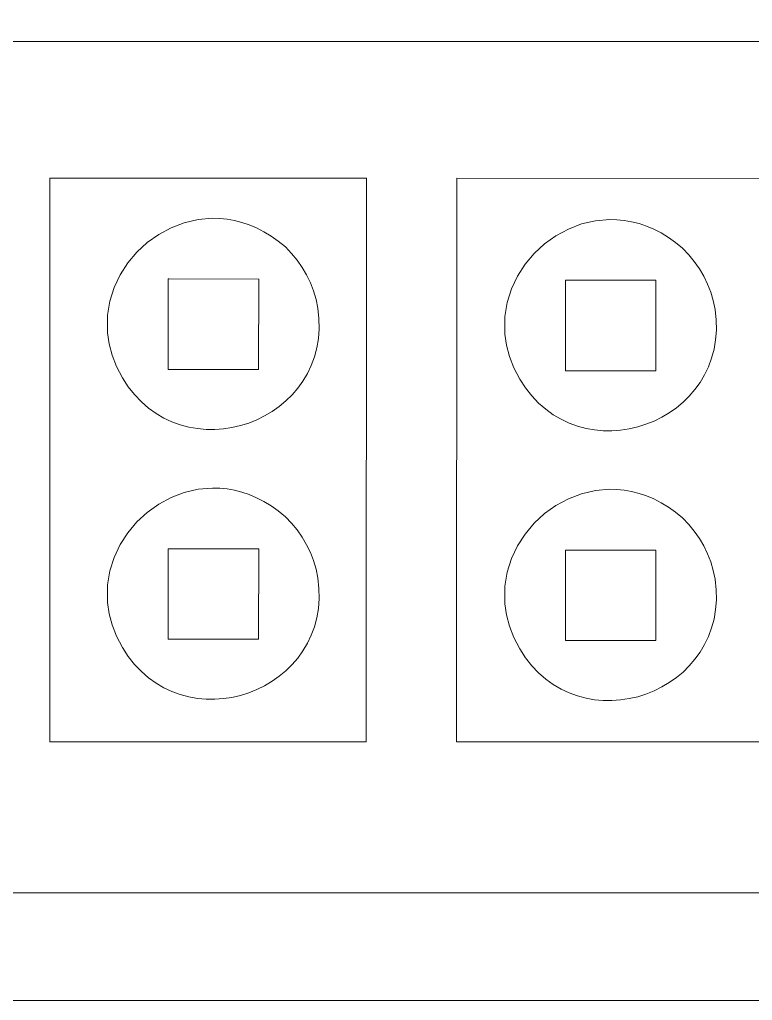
# Model space of a CAD drawing. Header units: centimetres. Extents: x -55 to 59, y -21 to 8.
# Drawn here: x -7.882 to -5.449, y -21.383 to -18.126 of the extents above; entities that cross this region are included whole.
import ezdxf

# ---------------------------------------------------------------- set-up
doc = ezdxf.new("R2010")
doc.units = ezdxf.units.CM
doc.header["$MEASUREMENT"] = 0
doc.layers.add('Camada 1', color=7, linetype='Continuous')

msp = doc.modelspace()

# ---------------------------------------------------------------- linework, layer by layer
at = {"layer": 'Camada 1', "color": 1, "lineweight": 0}
msp.add_lwpolyline([(-23.58141, -21.38276), (-2.58141, -21.38276), (-2.58141, 8.31724), (-23.58141, 8.31724), (-23.58141, -21.38276)], close=True, dxfattribs=at)
at = {"layer": 'Camada 1', "color": 3, "lineweight": 9}
for points, knots in [([(-3.23128, -18.1992), (-3.23128, -18.1992), (-3.15622, -17.63023), (-3.15622, -17.63023), (-3.15622, -17.63023), (-3.15622, -17.63023), (-2.85858, -17.66942), (-2.85858, -17.66942), (-2.85858, -17.66942), (-2.85858, -17.66942), (-2.81939, -17.37178), (-2.81939, -17.37178), (-2.81939, -17.37178), (-2.81939, -17.37178), (-3.11703, -17.33259), (-3.11703, -17.33259), (-3.11703, -17.33259), (-3.11703, -17.33259), (-3.11334, -17.28447), (-3.11334, -17.28447), (-3.11334, -17.28447), (-3.11334, -17.28447), (-3.11118, -17.21411), (-3.11118, -17.21411), (-3.11118, -17.21411), (-3.11118, -17.21411), (-3.11016, -17.03445), (-3.11016, -17.03445), (-3.11016, -17.03445), (-3.11016, -17.03445), (-3.11242, -16.71358), (-3.11242, -16.71358), (-3.11242, -16.71358), (-3.11242, -16.71358), (-2.81214, -16.71358), (-2.81214, -16.71358), (-2.81214, -16.71358), (-2.81214, -16.71358), (-2.81214, -16.21344), (-2.81214, -16.21344), (-2.81214, -16.21344), (-2.81214, -16.21344), (-3.11242, -16.21344), (-3.11242, -16.21344), (-3.11242, -16.21344), (-3.11242, -16.21344), (-3.11242, -15.52661), (-3.11242, -15.52661), (-3.11242, -15.52661), (-3.11242, -15.52661), (-3.21121, -15.04029), (-3.21121, -15.04029), (-3.21121, -15.04029), (-3.21121, -15.04029), (-2.91717, -14.9807), (-2.91717, -14.9807), (-2.91717, -14.9807), (-2.91717, -14.9807), (-3.01661, -14.4901), (-3.01661, -14.4901), (-3.01661, -14.4901), (-3.01661, -14.4901), (-3.31064, -14.54971), (-3.31064, -14.54971), (-3.31064, -14.54971), (-3.31064, -14.54971), (-3.41468, -14.04099), (-3.41468, -14.04099), (-3.41468, -14.04099), (-3.41468, -14.04099), (-3.90923, -14.04099), (-3.90923, -14.04099), (-3.90923, -14.04099), (-3.90923, -14.04099), (-3.90923, -14.34127), (-3.90923, -14.34127), (-3.90923, -14.34127), (-3.90923, -14.34127), (-11.85358, -14.34127), (-11.85358, -14.34127), (-11.85358, -14.34127), (-11.85358, -14.34127), (-11.85358, -14.04099), (-11.85358, -14.04099), (-11.85358, -14.04099), (-11.85358, -14.04099), (-12.34813, -14.04099), (-12.34813, -14.04099), (-12.34813, -14.04099), (-12.34813, -14.04099), (-12.45218, -14.54971), (-12.45218, -14.54971), (-12.45218, -14.54971), (-12.45218, -14.54971), (-12.7462, -14.4901), (-12.7462, -14.4901), (-12.7462, -14.4901), (-12.7462, -14.4901), (-12.84564, -14.9807), (-12.84564, -14.9807), (-12.84564, -14.9807), (-12.84564, -14.9807), (-12.55161, -15.04029), (-12.55161, -15.04029), (-12.55161, -15.04029), (-12.55161, -15.04029), (-12.65039, -15.52693), (-12.65039, -15.52693), (-12.65039, -15.52693), (-12.65039, -15.52693), (-12.65039, -16.21344), (-12.65039, -16.21344), (-12.65039, -16.21344), (-12.65039, -16.21344), (-12.95068, -16.21344), (-12.95068, -16.21344), (-12.95068, -16.21344), (-12.95068, -16.21344), (-12.95068, -16.71358), (-12.95068, -16.71358), (-12.95068, -16.71358), (-12.95068, -16.71358), (-12.65039, -16.71358), (-12.65039, -16.71358), (-12.65039, -16.71358), (-12.65039, -16.71358), (-12.65266, -17.03445), (-12.65266, -17.03445), (-12.65266, -17.03445), (-12.65266, -17.03445), (-12.65164, -17.21411), (-12.65164, -17.21411), (-12.65164, -17.21411), (-12.65164, -17.21411), (-12.64948, -17.28447), (-12.64948, -17.28447), (-12.64948, -17.28447), (-12.64948, -17.28447), (-12.64948, -17.2795), (-12.64948, -17.2795), (-12.64948, -17.2795), (-12.64948, -17.2795), (-12.64579, -17.32763), (-12.64579, -17.32763), (-12.64579, -17.32763), (-12.64579, -17.32763), (-12.94344, -17.36681), (-12.94344, -17.36681), (-12.94344, -17.36681), (-12.94344, -17.36681), (-12.94344, -17.37178), (-12.94344, -17.37178), (-12.94344, -17.37178), (-12.94344, -17.37178), (-12.90425, -17.66942), (-12.90425, -17.66942), (-12.90425, -17.66942), (-12.90425, -17.66942), (-12.6066, -17.63023), (-12.6066, -17.63023), (-12.6066, -17.63023), (-12.6066, -17.63023), (-12.53153, -18.1992), (-12.53153, -18.1992), (-12.53153, -18.1992), (-12.53153, -18.1992), (-12.29512, -19.02334), (-12.29512, -19.02334), (-12.29512, -19.02334), (-12.29512, -19.02334), (-12.58322, -19.10762), (-12.58322, -19.10762), (-12.58322, -19.10762), (-12.58322, -19.10762), (-12.49466, -19.41087), (-12.49466, -19.41087), (-12.49466, -19.41087), (-12.49466, -19.41087), (-12.20656, -19.32658), (-12.20656, -19.32658), (-12.20656, -19.32658), (-12.20656, -19.32658), (-11.71003, -21.02423), (-11.71003, -21.02423), (-11.71003, -21.02423), (-11.71003, -21.02423), (-11.30966, -21.02423), (-11.30966, -21.02423), (-11.30966, -21.02423), (-11.30966, -21.02423), (-11.30966, -21.32452), (-11.30966, -21.32452), (-11.30966, -21.32452), (-11.30966, -21.32452), (-10.70908, -21.32452), (-10.70908, -21.32452), (-10.70908, -21.32452), (-10.70908, -21.32452), (-10.70908, -21.02522), (-10.70908, -21.02522), (-10.70908, -21.02522), (-10.70908, -21.02522), (-5.05374, -21.02522), (-5.05374, -21.02522), (-5.05374, -21.02522), (-5.05374, -21.02522), (-5.05374, -21.32452), (-5.05374, -21.32452), (-5.05374, -21.32452), (-5.05374, -21.32452), (-4.45317, -21.32452), (-4.45317, -21.32452), (-4.45317, -21.32452), (-4.45317, -21.32452), (-4.45317, -21.02423), (-4.45317, -21.02423), (-4.45317, -21.02423), (-4.45317, -21.02423), (-4.05279, -21.02423), (-4.05279, -21.02423), (-4.05279, -21.02423), (-4.05279, -21.02423), (-3.55626, -19.32624), (-3.55626, -19.32624), (-3.55626, -19.32624), (-3.55626, -19.32624), (-3.26816, -19.41087), (-3.26816, -19.41087), (-3.26816, -19.41087), (-3.26816, -19.41087), (-3.1796, -19.10762), (-3.1796, -19.10762), (-3.1796, -19.10762), (-3.1796, -19.10762), (-3.46769, -19.02334), (-3.46769, -19.02334), (-3.46769, -19.02334), (-3.38889, -18.74863), (-3.31008, -18.47391), (-3.23128, -18.1992)], [0, 0, 0, 0, 0.0163934, 0.0163934, 0.0163934, 0.0163934, 0.0327869, 0.0327869, 0.0327869, 0.0327869, 0.0491803, 0.0491803, 0.0491803, 0.0491803, 0.0655738, 0.0655738, 0.0655738, 0.0655738, 0.0819672, 0.0819672, 0.0819672, 0.0819672, 0.0983607, 0.0983607, 0.0983607, 0.0983607, 0.1147541, 0.1147541, 0.1147541, 0.1147541, 0.1311475, 0.1311475, 0.1311475, 0.1311475, 0.147541, 0.147541, 0.147541, 0.147541, 0.1639344, 0.1639344, 0.1639344, 0.1639344, 0.1803279, 0.1803279, 0.1803279, 0.1803279, 0.1967213, 0.1967213, 0.1967213, 0.1967213, 0.2131148, 0.2131148, 0.2131148, 0.2131148, 0.2295082, 0.2295082, 0.2295082, 0.2295082, 0.2459016, 0.2459016, 0.2459016, 0.2459016, 0.2622951, 0.2622951, 0.2622951, 0.2622951, 0.2786885, 0.2786885, 0.2786885, 0.2786885, 0.295082, 0.295082, 0.295082, 0.295082, 0.3114754, 0.3114754, 0.3114754, 0.3114754, 0.3278689, 0.3278689, 0.3278689, 0.3278689, 0.3442623, 0.3442623, 0.3442623, 0.3442623, 0.3606557, 0.3606557, 0.3606557, 0.3606557, 0.3770492, 0.3770492, 0.3770492, 0.3770492, 0.3934426, 0.3934426, 0.3934426, 0.3934426, 0.4098361, 0.4098361, 0.4098361, 0.4098361, 0.4262295, 0.4262295, 0.4262295, 0.4262295, 0.442623, 0.442623, 0.442623, 0.442623, 0.4590164, 0.4590164, 0.4590164, 0.4590164, 0.4754098, 0.4754098, 0.4754098, 0.4754098, 0.4918033, 0.4918033, 0.4918033, 0.4918033, 0.5081967, 0.5081967, 0.5081967, 0.5081967, 0.5245902, 0.5245902, 0.5245902, 0.5245902, 0.5409836, 0.5409836, 0.5409836, 0.5409836, 0.557377, 0.557377, 0.557377, 0.557377, 0.5737705, 0.5737705, 0.5737705, 0.5737705, 0.5901639, 0.5901639, 0.5901639, 0.5901639, 0.6065574, 0.6065574, 0.6065574, 0.6065574, 0.6229508, 0.6229508, 0.6229508, 0.6229508, 0.6393443, 0.6393443, 0.6393443, 0.6393443, 0.6557377, 0.6557377, 0.6557377, 0.6557377, 0.6721311, 0.6721311, 0.6721311, 0.6721311, 0.6885246, 0.6885246, 0.6885246, 0.6885246, 0.704918, 0.704918, 0.704918, 0.704918, 0.7213115, 0.7213115, 0.7213115, 0.7213115, 0.7377049, 0.7377049, 0.7377049, 0.7377049, 0.7540984, 0.7540984, 0.7540984, 0.7540984, 0.7704918, 0.7704918, 0.7704918, 0.7704918, 0.7868852, 0.7868852, 0.7868852, 0.7868852, 0.8032787, 0.8032787, 0.8032787, 0.8032787, 0.8196721, 0.8196721, 0.8196721, 0.8196721, 0.8360656, 0.8360656, 0.8360656, 0.8360656, 0.852459, 0.852459, 0.852459, 0.852459, 0.8688525, 0.8688525, 0.8688525, 0.8688525, 0.8852459, 0.8852459, 0.8852459, 0.8852459, 0.9016393, 0.9016393, 0.9016393, 0.9016393, 0.9180328, 0.9180328, 0.9180328, 0.9180328, 0.9344262, 0.9344262, 0.9344262, 0.9344262, 0.9508197, 0.9508197, 0.9508197, 0.9508197, 0.9672131, 0.9672131, 0.9672131, 0.9672131, 1, 1, 1, 1]), ([(-7.7817, -20.52402), (-7.7817, -20.52402), (-7.7817, -18.65303), (-7.7817, -18.65303), (-7.7817, -18.65303), (-7.7817, -18.65303), (-6.73088, -18.65303), (-6.73088, -18.65303), (-6.73088, -18.65303), (-6.73088, -18.65303), (-6.73168, -20.52384), (-6.73168, -20.52384), (-6.73168, -20.52384), (-6.73168, -20.52384), (-7.7817, -20.52402), (-7.7817, -20.52402)], [0, 0, 0, 0, 0.2, 0.2, 0.2, 0.2, 0.4, 0.4, 0.4, 0.4, 0.6, 0.6, 0.6, 0.6, 1, 1, 1, 1]), ([(-4.48867, -20.51239), (-4.48867, -20.51239), (-4.51078, -20.51958), (-4.51078, -20.51958), (-4.51078, -20.51958), (-4.51078, -20.51958), (-4.5517, -20.52399), (-4.5517, -20.52399), (-4.5517, -20.52399), (-4.5517, -20.52399), (-6.43146, -20.52398), (-6.43146, -20.52398), (-6.43146, -20.52398), (-6.43146, -20.52398), (-6.43062, -18.65316), (-6.43062, -18.65316), (-6.43062, -18.65316), (-6.43062, -18.65316), (-4.1199, -18.65416), (-4.1199, -18.65416), (-4.1199, -18.65416), (-4.1199, -18.65416), (-4.09527, -18.65719), (-4.09527, -18.65719), (-4.09527, -18.65719), (-4.09527, -18.65719), (-4.07206, -18.6623), (-4.07206, -18.6623), (-4.07206, -18.6623), (-4.07206, -18.6623), (-4.05034, -18.66938), (-4.05034, -18.66938), (-4.05034, -18.66938), (-4.05034, -18.66938), (-4.03018, -18.67836), (-4.03018, -18.67836), (-4.03018, -18.67836), (-4.03018, -18.67836), (-4.01165, -18.68913), (-4.01165, -18.68913), (-4.01165, -18.68913), (-4.01165, -18.68913), (-3.99483, -18.70161), (-3.99483, -18.70161), (-3.99483, -18.70161), (-3.99483, -18.70161), (-3.97977, -18.7157), (-3.97977, -18.7157), (-3.97977, -18.7157), (-3.97977, -18.7157), (-3.96654, -18.73132), (-3.96654, -18.73132), (-3.96654, -18.73132), (-3.96654, -18.73132), (-3.95523, -18.74836), (-3.95523, -18.74836), (-3.95523, -18.74836), (-3.95523, -18.74836), (-3.94589, -18.76675), (-3.94589, -18.76675), (-3.94589, -18.76675), (-3.94589, -18.76675), (-3.9386, -18.78639), (-3.9386, -18.78639), (-3.9386, -18.78639), (-3.9386, -18.78639), (-3.93343, -18.80718), (-3.93343, -18.80718), (-3.93343, -18.80718), (-3.93343, -18.80718), (-3.93043, -18.82904), (-3.93043, -18.82904), (-3.93043, -18.82904), (-3.93043, -18.82904), (-3.9297, -18.85187), (-3.9297, -18.85187), (-3.9297, -18.85187), (-3.9297, -18.85187), (-3.93128, -18.87559), (-3.93128, -18.87559), (-3.93128, -18.87559), (-3.93128, -18.87559), (-3.93526, -18.90009), (-3.93526, -18.90009), (-3.93526, -18.90009), (-3.93526, -18.90009), (-4.37396, -20.40493), (-4.37396, -20.40493), (-4.37396, -20.40493), (-4.37396, -20.40493), (-4.38395, -20.4264), (-4.38395, -20.4264), (-4.38395, -20.4264), (-4.38395, -20.4264), (-4.39657, -20.44583), (-4.39657, -20.44583), (-4.39657, -20.44583), (-4.39657, -20.44583), (-4.41153, -20.46322), (-4.41153, -20.46322), (-4.41153, -20.46322), (-4.41153, -20.46322), (-4.42852, -20.47857), (-4.42852, -20.47857), (-4.42852, -20.47857), (-4.42852, -20.47857), (-4.44724, -20.49189), (-4.44724, -20.49189), (-4.44724, -20.49189), (-4.44724, -20.49189), (-4.46739, -20.50316), (-4.46739, -20.50316), (-4.46739, -20.50316), (-4.46739, -20.50316), (-4.48867, -20.51239), (-4.48867, -20.51239)], [0, 0, 0, 0, 0.0333333, 0.0333333, 0.0333333, 0.0333333, 0.0666667, 0.0666667, 0.0666667, 0.0666667, 0.1, 0.1, 0.1, 0.1, 0.1333333, 0.1333333, 0.1333333, 0.1333333, 0.1666667, 0.1666667, 0.1666667, 0.1666667, 0.2, 0.2, 0.2, 0.2, 0.2333333, 0.2333333, 0.2333333, 0.2333333, 0.2666667, 0.2666667, 0.2666667, 0.2666667, 0.3, 0.3, 0.3, 0.3, 0.3333333, 0.3333333, 0.3333333, 0.3333333, 0.3666667, 0.3666667, 0.3666667, 0.3666667, 0.4, 0.4, 0.4, 0.4, 0.4333333, 0.4333333, 0.4333333, 0.4333333, 0.4666667, 0.4666667, 0.4666667, 0.4666667, 0.5, 0.5, 0.5, 0.5, 0.5333333, 0.5333333, 0.5333333, 0.5333333, 0.5666667, 0.5666667, 0.5666667, 0.5666667, 0.6, 0.6, 0.6, 0.6, 0.6333333, 0.6333333, 0.6333333, 0.6333333, 0.6666667, 0.6666667, 0.6666667, 0.6666667, 0.7, 0.7, 0.7, 0.7, 0.7333333, 0.7333333, 0.7333333, 0.7333333, 0.7666667, 0.7666667, 0.7666667, 0.7666667, 0.8, 0.8, 0.8, 0.8, 0.8333333, 0.8333333, 0.8333333, 0.8333333, 0.8666667, 0.8666667, 0.8666667, 0.8666667, 0.9, 0.9, 0.9, 0.9, 0.9333333, 0.9333333, 0.9333333, 0.9333333, 1, 1, 1, 1])]:
    msp.add_open_spline(points, degree=3, knots=knots, dxfattribs=at)
at = {"layer": 'Camada 1', "color": 1, "lineweight": 9}
msp.add_open_spline([(-12.53153, -18.1992), (-9.43145, -18.1992), (-6.33136, -18.1992), (-3.23128, -18.1992)], degree=3, dxfattribs=at)
at = {"layer": 'Camada 1', "color": 2, "lineweight": 9}
for points in [[(-7.58954, -19.10774), (-7.58954, -19.10774), (-7.58963, -19.16593), (-7.58963, -19.16593), (-7.58963, -19.16593), (-7.58963, -19.16593), (-7.58422, -19.20309), (-7.58422, -19.20309), (-7.58422, -19.20309), (-7.58422, -19.20309), (-7.57433, -19.24056), (-7.57433, -19.24056), (-7.57433, -19.24056), (-7.57433, -19.24056), (-7.55972, -19.27813), (-7.55972, -19.27813), (-7.55972, -19.27813), (-7.55972, -19.27813), (-7.54018, -19.31559), (-7.54018, -19.31559), (-7.54018, -19.31559), (-7.54018, -19.31559), (-7.52099, -19.34502), (-7.52099, -19.34502), (-7.52099, -19.34502), (-7.52099, -19.34502), (-7.50012, -19.3715), (-7.50012, -19.3715), (-7.50012, -19.3715), (-7.50012, -19.3715), (-7.47772, -19.3951), (-7.47772, -19.3951), (-7.47772, -19.3951), (-7.47772, -19.3951), (-7.45395, -19.41588), (-7.45395, -19.41588), (-7.45395, -19.41588), (-7.45395, -19.41588), (-7.42899, -19.43388), (-7.42899, -19.43388), (-7.42899, -19.43388), (-7.42899, -19.43388), (-7.40298, -19.44917), (-7.40298, -19.44917), (-7.40298, -19.44917), (-7.40298, -19.44917), (-7.37609, -19.46181), (-7.37609, -19.46181), (-7.37609, -19.46181), (-7.37609, -19.46181), (-7.34849, -19.47186), (-7.34849, -19.47186), (-7.34849, -19.47186), (-7.34849, -19.47186), (-7.32033, -19.47936), (-7.32033, -19.47936), (-7.32033, -19.47936), (-7.32033, -19.47936), (-7.29177, -19.48439), (-7.29177, -19.48439), (-7.29177, -19.48439), (-7.29177, -19.48439), (-7.26299, -19.48699), (-7.26299, -19.48699), (-7.26299, -19.48699), (-7.26299, -19.48699), (-7.23414, -19.48723), (-7.23414, -19.48723), (-7.23414, -19.48723), (-7.23414, -19.48723), (-7.20538, -19.48516), (-7.20538, -19.48516), (-7.20538, -19.48516), (-7.20538, -19.48516), (-7.17688, -19.48084), (-7.17688, -19.48084), (-7.17688, -19.48084), (-7.17688, -19.48084), (-7.14879, -19.47433), (-7.14879, -19.47433), (-7.14879, -19.47433), (-7.14879, -19.47433), (-7.12128, -19.46569), (-7.12128, -19.46569), (-7.12128, -19.46569), (-7.12128, -19.46569), (-7.09452, -19.45496), (-7.09452, -19.45496), (-7.09452, -19.45496), (-7.09452, -19.45496), (-7.06865, -19.44222), (-7.06865, -19.44222), (-7.06865, -19.44222), (-7.06865, -19.44222), (-7.04385, -19.42752), (-7.04385, -19.42752), (-7.04385, -19.42752), (-7.04385, -19.42752), (-7.02028, -19.41091), (-7.02028, -19.41091), (-7.02028, -19.41091), (-7.02028, -19.41091), (-6.9981, -19.39246), (-6.9981, -19.39246), (-6.9981, -19.39246), (-6.9981, -19.39246), (-6.97747, -19.37222), (-6.97747, -19.37222), (-6.97747, -19.37222), (-6.97747, -19.37222), (-6.95855, -19.35025), (-6.95855, -19.35025), (-6.95855, -19.35025), (-6.95855, -19.35025), (-6.9415, -19.32661), (-6.9415, -19.32661), (-6.9415, -19.32661), (-6.9415, -19.32661), (-6.9265, -19.30135), (-6.9265, -19.30135), (-6.9265, -19.30135), (-6.9265, -19.30135), (-6.91369, -19.27454), (-6.91369, -19.27454), (-6.91369, -19.27454), (-6.91369, -19.27454), (-6.90324, -19.24622), (-6.90324, -19.24622), (-6.90324, -19.24622), (-6.90324, -19.24622), (-6.89531, -19.21647), (-6.89531, -19.21647), (-6.89531, -19.21647), (-6.89531, -19.21647), (-6.89007, -19.18533), (-6.89007, -19.18533), (-6.89007, -19.18533), (-6.89007, -19.18533), (-6.88768, -19.15286), (-6.88768, -19.15286), (-6.88768, -19.15286), (-6.88768, -19.15286), (-6.88829, -19.11912), (-6.88829, -19.11912), (-6.88829, -19.11912), (-6.88829, -19.11912), (-6.89207, -19.08417), (-6.89207, -19.08417), (-6.89207, -19.08417), (-6.89207, -19.08417), (-6.89785, -19.05507), (-6.89785, -19.05507), (-6.89785, -19.05507), (-6.89785, -19.05507), (-6.90606, -19.02696), (-6.90606, -19.02696), (-6.90606, -19.02696), (-6.90606, -19.02696), (-6.91659, -18.99988), (-6.91659, -18.99988), (-6.91659, -18.99988), (-6.91659, -18.99988), (-6.92932, -18.97386), (-6.92932, -18.97386), (-6.92932, -18.97386), (-6.92932, -18.97386), (-6.94412, -18.94894), (-6.94412, -18.94894), (-6.94412, -18.94894), (-6.94412, -18.94894), (-6.96087, -18.92515), (-6.96087, -18.92515), (-6.96087, -18.92515), (-6.96087, -18.92515), (-6.97945, -18.90251), (-6.97945, -18.90251), (-6.97945, -18.90251), (-6.97945, -18.90251), (-6.99975, -18.88107), (-6.99975, -18.88107), (-6.99975, -18.88107), (-6.99975, -18.88107), (-7.02319, -18.86184), (-7.02319, -18.86184), (-7.02319, -18.86184), (-7.02319, -18.86184), (-7.04698, -18.84494), (-7.04698, -18.84494), (-7.04698, -18.84494), (-7.04698, -18.84494), (-7.07105, -18.8303), (-7.07105, -18.8303), (-7.07105, -18.8303), (-7.07105, -18.8303), (-7.09533, -18.81786), (-7.09533, -18.81786), (-7.09533, -18.81786), (-7.09533, -18.81786), (-7.11976, -18.80756), (-7.11976, -18.80756), (-7.11976, -18.80756), (-7.11976, -18.80756), (-7.14427, -18.79933), (-7.14427, -18.79933), (-7.14427, -18.79933), (-7.14427, -18.79933), (-7.16879, -18.7931), (-7.16879, -18.7931), (-7.16879, -18.7931), (-7.16879, -18.7931), (-7.19325, -18.78883), (-7.19325, -18.78883), (-7.19325, -18.78883), (-7.19325, -18.78883), (-7.21759, -18.78644), (-7.21759, -18.78644), (-7.21759, -18.78644), (-7.21759, -18.78644), (-7.24175, -18.78588), (-7.24175, -18.78588), (-7.24175, -18.78588), (-7.24175, -18.78588), (-7.28921, -18.78996), (-7.28921, -18.78996), (-7.28921, -18.78996), (-7.28921, -18.78996), (-7.33512, -18.80058), (-7.33512, -18.80058), (-7.33512, -18.80058), (-7.33512, -18.80058), (-7.37893, -18.81724), (-7.37893, -18.81724), (-7.37893, -18.81724), (-7.37893, -18.81724), (-7.4201, -18.83944), (-7.4201, -18.83944), (-7.4201, -18.83944), (-7.4201, -18.83944), (-7.45811, -18.86667), (-7.45811, -18.86667), (-7.45811, -18.86667), (-7.45811, -18.86667), (-7.49241, -18.89843), (-7.49241, -18.89843), (-7.49241, -18.89843), (-7.49241, -18.89843), (-7.52246, -18.93423), (-7.52246, -18.93423), (-7.52246, -18.93423), (-7.52246, -18.93423), (-7.54774, -18.97356), (-7.54774, -18.97356), (-7.54774, -18.97356), (-7.54774, -18.97356), (-7.5677, -19.01593), (-7.5677, -19.01593), (-7.5677, -19.01593), (-7.5677, -19.01593), (-7.58181, -19.06082), (-7.58181, -19.06082), (-7.58181, -19.06082), (-7.58181, -19.06082), (-7.58954, -19.10774), (-7.58954, -19.10774)], [(-6.27098, -19.17015), (-6.27098, -19.17015), (-6.27089, -19.11196), (-6.27089, -19.11196), (-6.27089, -19.11196), (-6.27089, -19.11196), (-6.26316, -19.06504), (-6.26316, -19.06504), (-6.26316, -19.06504), (-6.26316, -19.06504), (-6.24905, -19.02015), (-6.24905, -19.02015), (-6.24905, -19.02015), (-6.24905, -19.02015), (-6.22909, -18.97779), (-6.22909, -18.97779), (-6.22909, -18.97779), (-6.22909, -18.97779), (-6.20381, -18.93846), (-6.20381, -18.93846), (-6.20381, -18.93846), (-6.20381, -18.93846), (-6.17376, -18.90266), (-6.17376, -18.90266), (-6.17376, -18.90266), (-6.17376, -18.90266), (-6.13946, -18.87089), (-6.13946, -18.87089), (-6.13946, -18.87089), (-6.13946, -18.87089), (-6.10146, -18.84366), (-6.10146, -18.84366), (-6.10146, -18.84366), (-6.10146, -18.84366), (-6.06028, -18.82147), (-6.06028, -18.82147), (-6.06028, -18.82147), (-6.06028, -18.82147), (-6.01647, -18.80481), (-6.01647, -18.80481), (-6.01647, -18.80481), (-6.01647, -18.80481), (-5.97057, -18.79418), (-5.97057, -18.79418), (-5.97057, -18.79418), (-5.97057, -18.79418), (-5.9231, -18.7901), (-5.9231, -18.7901), (-5.9231, -18.7901), (-5.9231, -18.7901), (-5.89895, -18.79067), (-5.89895, -18.79067), (-5.89895, -18.79067), (-5.89895, -18.79067), (-5.8746, -18.79306), (-5.8746, -18.79306), (-5.8746, -18.79306), (-5.8746, -18.79306), (-5.85014, -18.79733), (-5.85014, -18.79733), (-5.85014, -18.79733), (-5.85014, -18.79733), (-5.82562, -18.80355), (-5.82562, -18.80355), (-5.82562, -18.80355), (-5.82562, -18.80355), (-5.80111, -18.81178), (-5.80111, -18.81178), (-5.80111, -18.81178), (-5.80111, -18.81178), (-5.77669, -18.82209), (-5.77669, -18.82209), (-5.77669, -18.82209), (-5.77669, -18.82209), (-5.7524, -18.83453), (-5.7524, -18.83453), (-5.7524, -18.83453), (-5.7524, -18.83453), (-5.72833, -18.84917), (-5.72833, -18.84917), (-5.72833, -18.84917), (-5.72833, -18.84917), (-5.70454, -18.86607), (-5.70454, -18.86607), (-5.70454, -18.86607), (-5.70454, -18.86607), (-5.6811, -18.88529), (-5.6811, -18.88529), (-5.6811, -18.88529), (-5.6811, -18.88529), (-5.66081, -18.90674), (-5.66081, -18.90674), (-5.66081, -18.90674), (-5.66081, -18.90674), (-5.64222, -18.92937), (-5.64222, -18.92937), (-5.64222, -18.92937), (-5.64222, -18.92937), (-5.62547, -18.95317), (-5.62547, -18.95317), (-5.62547, -18.95317), (-5.62547, -18.95317), (-5.61067, -18.97809), (-5.61067, -18.97809), (-5.61067, -18.97809), (-5.61067, -18.97809), (-5.59795, -19.00411), (-5.59795, -19.00411), (-5.59795, -19.00411), (-5.59795, -19.00411), (-5.58742, -19.03118), (-5.58742, -19.03118), (-5.58742, -19.03118), (-5.58742, -19.03118), (-5.5792, -19.05929), (-5.5792, -19.05929), (-5.5792, -19.05929), (-5.5792, -19.05929), (-5.57343, -19.0884), (-5.57343, -19.0884), (-5.57343, -19.0884), (-5.57343, -19.0884), (-5.56964, -19.12334), (-5.56964, -19.12334), (-5.56964, -19.12334), (-5.56964, -19.12334), (-5.56903, -19.15708), (-5.56903, -19.15708), (-5.56903, -19.15708), (-5.56903, -19.15708), (-5.57142, -19.18955), (-5.57142, -19.18955), (-5.57142, -19.18955), (-5.57142, -19.18955), (-5.57666, -19.22069), (-5.57666, -19.22069), (-5.57666, -19.22069), (-5.57666, -19.22069), (-5.58459, -19.25045), (-5.58459, -19.25045), (-5.58459, -19.25045), (-5.58459, -19.25045), (-5.59504, -19.27876), (-5.59504, -19.27876), (-5.59504, -19.27876), (-5.59504, -19.27876), (-5.60785, -19.30558), (-5.60785, -19.30558), (-5.60785, -19.30558), (-5.60785, -19.30558), (-5.62286, -19.33084), (-5.62286, -19.33084), (-5.62286, -19.33084), (-5.62286, -19.33084), (-5.6399, -19.35448), (-5.6399, -19.35448), (-5.6399, -19.35448), (-5.6399, -19.35448), (-5.65882, -19.37645), (-5.65882, -19.37645), (-5.65882, -19.37645), (-5.65882, -19.37645), (-5.67945, -19.39669), (-5.67945, -19.39669), (-5.67945, -19.39669), (-5.67945, -19.39669), (-5.70164, -19.41514), (-5.70164, -19.41514), (-5.70164, -19.41514), (-5.70164, -19.41514), (-5.72521, -19.43175), (-5.72521, -19.43175), (-5.72521, -19.43175), (-5.72521, -19.43175), (-5.75001, -19.44645), (-5.75001, -19.44645), (-5.75001, -19.44645), (-5.75001, -19.44645), (-5.77587, -19.45919), (-5.77587, -19.45919), (-5.77587, -19.45919), (-5.77587, -19.45919), (-5.80264, -19.46991), (-5.80264, -19.46991), (-5.80264, -19.46991), (-5.80264, -19.46991), (-5.83014, -19.47856), (-5.83014, -19.47856), (-5.83014, -19.47856), (-5.83014, -19.47856), (-5.85823, -19.48507), (-5.85823, -19.48507), (-5.85823, -19.48507), (-5.85823, -19.48507), (-5.88673, -19.48939), (-5.88673, -19.48939), (-5.88673, -19.48939), (-5.88673, -19.48939), (-5.91549, -19.49145), (-5.91549, -19.49145), (-5.91549, -19.49145), (-5.91549, -19.49145), (-5.94434, -19.49122), (-5.94434, -19.49122), (-5.94434, -19.49122), (-5.94434, -19.49122), (-5.97313, -19.48861), (-5.97313, -19.48861), (-5.97313, -19.48861), (-5.97313, -19.48861), (-6.00168, -19.48359), (-6.00168, -19.48359), (-6.00168, -19.48359), (-6.00168, -19.48359), (-6.02984, -19.47608), (-6.02984, -19.47608), (-6.02984, -19.47608), (-6.02984, -19.47608), (-6.05744, -19.46604), (-6.05744, -19.46604), (-6.05744, -19.46604), (-6.05744, -19.46604), (-6.08433, -19.4534), (-6.08433, -19.4534), (-6.08433, -19.4534), (-6.08433, -19.4534), (-6.11034, -19.4381), (-6.11034, -19.4381), (-6.11034, -19.4381), (-6.11034, -19.4381), (-6.13531, -19.4201), (-6.13531, -19.4201), (-6.13531, -19.4201), (-6.13531, -19.4201), (-6.15907, -19.39933), (-6.15907, -19.39933), (-6.15907, -19.39933), (-6.15907, -19.39933), (-6.18147, -19.37573), (-6.18147, -19.37573), (-6.18147, -19.37573), (-6.18147, -19.37573), (-6.20235, -19.34924), (-6.20235, -19.34924), (-6.20235, -19.34924), (-6.20235, -19.34924), (-6.22153, -19.31982), (-6.22153, -19.31982), (-6.22153, -19.31982), (-6.22153, -19.31982), (-6.24107, -19.28236), (-6.24107, -19.28236), (-6.24107, -19.28236), (-6.24107, -19.28236), (-6.25568, -19.24479), (-6.25568, -19.24479), (-6.25568, -19.24479), (-6.25568, -19.24479), (-6.26557, -19.20732), (-6.26557, -19.20732), (-6.26557, -19.20732), (-6.26557, -19.20732), (-6.27098, -19.17015), (-6.27098, -19.17015)], [(-7.58963, -20.06165), (-7.58963, -20.06165), (-7.58954, -20.00346), (-7.58954, -20.00346), (-7.58954, -20.00346), (-7.58954, -20.00346), (-7.58181, -19.95654), (-7.58181, -19.95654), (-7.58181, -19.95654), (-7.58181, -19.95654), (-7.5677, -19.91165), (-7.5677, -19.91165), (-7.5677, -19.91165), (-7.5677, -19.91165), (-7.54774, -19.86929), (-7.54774, -19.86929), (-7.54774, -19.86929), (-7.54774, -19.86929), (-7.52246, -19.82996), (-7.52246, -19.82996), (-7.52246, -19.82996), (-7.52246, -19.82996), (-7.49241, -19.79416), (-7.49241, -19.79416), (-7.49241, -19.79416), (-7.49241, -19.79416), (-7.45811, -19.76239), (-7.45811, -19.76239), (-7.45811, -19.76239), (-7.45811, -19.76239), (-7.4201, -19.73516), (-7.4201, -19.73516), (-7.4201, -19.73516), (-7.4201, -19.73516), (-7.37893, -19.71297), (-7.37893, -19.71297), (-7.37893, -19.71297), (-7.37893, -19.71297), (-7.33512, -19.69631), (-7.33512, -19.69631), (-7.33512, -19.69631), (-7.33512, -19.69631), (-7.28921, -19.68568), (-7.28921, -19.68568), (-7.28921, -19.68568), (-7.28921, -19.68568), (-7.24175, -19.6816), (-7.24175, -19.6816), (-7.24175, -19.6816), (-7.24175, -19.6816), (-7.21759, -19.68217), (-7.21759, -19.68217), (-7.21759, -19.68217), (-7.21759, -19.68217), (-7.19325, -19.68456), (-7.19325, -19.68456), (-7.19325, -19.68456), (-7.19325, -19.68456), (-7.16879, -19.68883), (-7.16879, -19.68883), (-7.16879, -19.68883), (-7.16879, -19.68883), (-7.14427, -19.69505), (-7.14427, -19.69505), (-7.14427, -19.69505), (-7.14427, -19.69505), (-7.11976, -19.70328), (-7.11976, -19.70328), (-7.11976, -19.70328), (-7.11976, -19.70328), (-7.09533, -19.71359), (-7.09533, -19.71359), (-7.09533, -19.71359), (-7.09533, -19.71359), (-7.07105, -19.72603), (-7.07105, -19.72603), (-7.07105, -19.72603), (-7.07105, -19.72603), (-7.04698, -19.74067), (-7.04698, -19.74067), (-7.04698, -19.74067), (-7.04698, -19.74067), (-7.02319, -19.75757), (-7.02319, -19.75757), (-7.02319, -19.75757), (-7.02319, -19.75757), (-6.99975, -19.77679), (-6.99975, -19.77679), (-6.99975, -19.77679), (-6.99975, -19.77679), (-6.97945, -19.79824), (-6.97945, -19.79824), (-6.97945, -19.79824), (-6.97945, -19.79824), (-6.96087, -19.82087), (-6.96087, -19.82087), (-6.96087, -19.82087), (-6.96087, -19.82087), (-6.94412, -19.84467), (-6.94412, -19.84467), (-6.94412, -19.84467), (-6.94412, -19.84467), (-6.92932, -19.86959), (-6.92932, -19.86959), (-6.92932, -19.86959), (-6.92932, -19.86959), (-6.91659, -19.89561), (-6.91659, -19.89561), (-6.91659, -19.89561), (-6.91659, -19.89561), (-6.90606, -19.92268), (-6.90606, -19.92268), (-6.90606, -19.92268), (-6.90606, -19.92268), (-6.89785, -19.95079), (-6.89785, -19.95079), (-6.89785, -19.95079), (-6.89785, -19.95079), (-6.89207, -19.9799), (-6.89207, -19.9799), (-6.89207, -19.9799), (-6.89207, -19.9799), (-6.88829, -20.01485), (-6.88829, -20.01485), (-6.88829, -20.01485), (-6.88829, -20.01485), (-6.88768, -20.04858), (-6.88768, -20.04858), (-6.88768, -20.04858), (-6.88768, -20.04858), (-6.89007, -20.08105), (-6.89007, -20.08105), (-6.89007, -20.08105), (-6.89007, -20.08105), (-6.89531, -20.11219), (-6.89531, -20.11219), (-6.89531, -20.11219), (-6.89531, -20.11219), (-6.90324, -20.14195), (-6.90324, -20.14195), (-6.90324, -20.14195), (-6.90324, -20.14195), (-6.91369, -20.17026), (-6.91369, -20.17026), (-6.91369, -20.17026), (-6.91369, -20.17026), (-6.9265, -20.19708), (-6.9265, -20.19708), (-6.9265, -20.19708), (-6.9265, -20.19708), (-6.9415, -20.22234), (-6.9415, -20.22234), (-6.9415, -20.22234), (-6.9415, -20.22234), (-6.95855, -20.24598), (-6.95855, -20.24598), (-6.95855, -20.24598), (-6.95855, -20.24598), (-6.97747, -20.26795), (-6.97747, -20.26795), (-6.97747, -20.26795), (-6.97747, -20.26795), (-6.9981, -20.28819), (-6.9981, -20.28819), (-6.9981, -20.28819), (-6.9981, -20.28819), (-7.02028, -20.30664), (-7.02028, -20.30664), (-7.02028, -20.30664), (-7.02028, -20.30664), (-7.04385, -20.32325), (-7.04385, -20.32325), (-7.04385, -20.32325), (-7.04385, -20.32325), (-7.06865, -20.33795), (-7.06865, -20.33795), (-7.06865, -20.33795), (-7.06865, -20.33795), (-7.09452, -20.35069), (-7.09452, -20.35069), (-7.09452, -20.35069), (-7.09452, -20.35069), (-7.12128, -20.36141), (-7.12128, -20.36141), (-7.12128, -20.36141), (-7.12128, -20.36141), (-7.14879, -20.37006), (-7.14879, -20.37006), (-7.14879, -20.37006), (-7.14879, -20.37006), (-7.17688, -20.37657), (-7.17688, -20.37657), (-7.17688, -20.37657), (-7.17688, -20.37657), (-7.20538, -20.38089), (-7.20538, -20.38089), (-7.20538, -20.38089), (-7.20538, -20.38089), (-7.23414, -20.38296), (-7.23414, -20.38296), (-7.23414, -20.38296), (-7.23414, -20.38296), (-7.26299, -20.38272), (-7.26299, -20.38272), (-7.26299, -20.38272), (-7.26299, -20.38272), (-7.29177, -20.38011), (-7.29177, -20.38011), (-7.29177, -20.38011), (-7.29177, -20.38011), (-7.32033, -20.37509), (-7.32033, -20.37509), (-7.32033, -20.37509), (-7.32033, -20.37509), (-7.34849, -20.36758), (-7.34849, -20.36758), (-7.34849, -20.36758), (-7.34849, -20.36758), (-7.37609, -20.35754), (-7.37609, -20.35754), (-7.37609, -20.35754), (-7.37609, -20.35754), (-7.40298, -20.3449), (-7.40298, -20.3449), (-7.40298, -20.3449), (-7.40298, -20.3449), (-7.42899, -20.32961), (-7.42899, -20.32961), (-7.42899, -20.32961), (-7.42899, -20.32961), (-7.45395, -20.3116), (-7.45395, -20.3116), (-7.45395, -20.3116), (-7.45395, -20.3116), (-7.47772, -20.29083), (-7.47772, -20.29083), (-7.47772, -20.29083), (-7.47772, -20.29083), (-7.50012, -20.26723), (-7.50012, -20.26723), (-7.50012, -20.26723), (-7.50012, -20.26723), (-7.52099, -20.24074), (-7.52099, -20.24074), (-7.52099, -20.24074), (-7.52099, -20.24074), (-7.54018, -20.21132), (-7.54018, -20.21132), (-7.54018, -20.21132), (-7.54018, -20.21132), (-7.55972, -20.17386), (-7.55972, -20.17386), (-7.55972, -20.17386), (-7.55972, -20.17386), (-7.57433, -20.13629), (-7.57433, -20.13629), (-7.57433, -20.13629), (-7.57433, -20.13629), (-7.58422, -20.09882), (-7.58422, -20.09882), (-7.58422, -20.09882), (-7.58422, -20.09882), (-7.58963, -20.06165), (-7.58963, -20.06165)], [(-6.27098, -20.06588), (-6.27098, -20.06588), (-6.27089, -20.00769), (-6.27089, -20.00769), (-6.27089, -20.00769), (-6.27089, -20.00769), (-6.26316, -19.96077), (-6.26316, -19.96077), (-6.26316, -19.96077), (-6.26316, -19.96077), (-6.24905, -19.91588), (-6.24905, -19.91588), (-6.24905, -19.91588), (-6.24905, -19.91588), (-6.22909, -19.87351), (-6.22909, -19.87351), (-6.22909, -19.87351), (-6.22909, -19.87351), (-6.20381, -19.83418), (-6.20381, -19.83418), (-6.20381, -19.83418), (-6.20381, -19.83418), (-6.17376, -19.79838), (-6.17376, -19.79838), (-6.17376, -19.79838), (-6.17376, -19.79838), (-6.13946, -19.76662), (-6.13946, -19.76662), (-6.13946, -19.76662), (-6.13946, -19.76662), (-6.10146, -19.73939), (-6.10146, -19.73939), (-6.10146, -19.73939), (-6.10146, -19.73939), (-6.06028, -19.71719), (-6.06028, -19.71719), (-6.06028, -19.71719), (-6.06028, -19.71719), (-6.01647, -19.70053), (-6.01647, -19.70053), (-6.01647, -19.70053), (-6.01647, -19.70053), (-5.97057, -19.68991), (-5.97057, -19.68991), (-5.97057, -19.68991), (-5.97057, -19.68991), (-5.9231, -19.68583), (-5.9231, -19.68583), (-5.9231, -19.68583), (-5.9231, -19.68583), (-5.89895, -19.68639), (-5.89895, -19.68639), (-5.89895, -19.68639), (-5.89895, -19.68639), (-5.8746, -19.68878), (-5.8746, -19.68878), (-5.8746, -19.68878), (-5.8746, -19.68878), (-5.85014, -19.69305), (-5.85014, -19.69305), (-5.85014, -19.69305), (-5.85014, -19.69305), (-5.82562, -19.69928), (-5.82562, -19.69928), (-5.82562, -19.69928), (-5.82562, -19.69928), (-5.80111, -19.70751), (-5.80111, -19.70751), (-5.80111, -19.70751), (-5.80111, -19.70751), (-5.77669, -19.71781), (-5.77669, -19.71781), (-5.77669, -19.71781), (-5.77669, -19.71781), (-5.7524, -19.73025), (-5.7524, -19.73025), (-5.7524, -19.73025), (-5.7524, -19.73025), (-5.72833, -19.74489), (-5.72833, -19.74489), (-5.72833, -19.74489), (-5.72833, -19.74489), (-5.70454, -19.76179), (-5.70454, -19.76179), (-5.70454, -19.76179), (-5.70454, -19.76179), (-5.6811, -19.78102), (-5.6811, -19.78102), (-5.6811, -19.78102), (-5.6811, -19.78102), (-5.66081, -19.80246), (-5.66081, -19.80246), (-5.66081, -19.80246), (-5.66081, -19.80246), (-5.64222, -19.8251), (-5.64222, -19.8251), (-5.64222, -19.8251), (-5.64222, -19.8251), (-5.62547, -19.84889), (-5.62547, -19.84889), (-5.62547, -19.84889), (-5.62547, -19.84889), (-5.61067, -19.87381), (-5.61067, -19.87381), (-5.61067, -19.87381), (-5.61067, -19.87381), (-5.59795, -19.89983), (-5.59795, -19.89983), (-5.59795, -19.89983), (-5.59795, -19.89983), (-5.58742, -19.92691), (-5.58742, -19.92691), (-5.58742, -19.92691), (-5.58742, -19.92691), (-5.5792, -19.95502), (-5.5792, -19.95502), (-5.5792, -19.95502), (-5.5792, -19.95502), (-5.57343, -19.98412), (-5.57343, -19.98412), (-5.57343, -19.98412), (-5.57343, -19.98412), (-5.56964, -20.01907), (-5.56964, -20.01907), (-5.56964, -20.01907), (-5.56964, -20.01907), (-5.56903, -20.05281), (-5.56903, -20.05281), (-5.56903, -20.05281), (-5.56903, -20.05281), (-5.57142, -20.08527), (-5.57142, -20.08527), (-5.57142, -20.08527), (-5.57142, -20.08527), (-5.57666, -20.11642), (-5.57666, -20.11642), (-5.57666, -20.11642), (-5.57666, -20.11642), (-5.58459, -20.14617), (-5.58459, -20.14617), (-5.58459, -20.14617), (-5.58459, -20.14617), (-5.59504, -20.17449), (-5.59504, -20.17449), (-5.59504, -20.17449), (-5.59504, -20.17449), (-5.60785, -20.2013), (-5.60785, -20.2013), (-5.60785, -20.2013), (-5.60785, -20.2013), (-5.62286, -20.22656), (-5.62286, -20.22656), (-5.62286, -20.22656), (-5.62286, -20.22656), (-5.6399, -20.2502), (-5.6399, -20.2502), (-5.6399, -20.2502), (-5.6399, -20.2502), (-5.65882, -20.27217), (-5.65882, -20.27217), (-5.65882, -20.27217), (-5.65882, -20.27217), (-5.67945, -20.29241), (-5.67945, -20.29241), (-5.67945, -20.29241), (-5.67945, -20.29241), (-5.70164, -20.31086), (-5.70164, -20.31086), (-5.70164, -20.31086), (-5.70164, -20.31086), (-5.72521, -20.32747), (-5.72521, -20.32747), (-5.72521, -20.32747), (-5.72521, -20.32747), (-5.75001, -20.34217), (-5.75001, -20.34217), (-5.75001, -20.34217), (-5.75001, -20.34217), (-5.77587, -20.35491), (-5.77587, -20.35491), (-5.77587, -20.35491), (-5.77587, -20.35491), (-5.80264, -20.36563), (-5.80264, -20.36563), (-5.80264, -20.36563), (-5.80264, -20.36563), (-5.83014, -20.37428), (-5.83014, -20.37428), (-5.83014, -20.37428), (-5.83014, -20.37428), (-5.85823, -20.38079), (-5.85823, -20.38079), (-5.85823, -20.38079), (-5.85823, -20.38079), (-5.88673, -20.38511), (-5.88673, -20.38511), (-5.88673, -20.38511), (-5.88673, -20.38511), (-5.91549, -20.38718), (-5.91549, -20.38718), (-5.91549, -20.38718), (-5.91549, -20.38718), (-5.94434, -20.38694), (-5.94434, -20.38694), (-5.94434, -20.38694), (-5.94434, -20.38694), (-5.97313, -20.38434), (-5.97313, -20.38434), (-5.97313, -20.38434), (-5.97313, -20.38434), (-6.00168, -20.37931), (-6.00168, -20.37931), (-6.00168, -20.37931), (-6.00168, -20.37931), (-6.02984, -20.37181), (-6.02984, -20.37181), (-6.02984, -20.37181), (-6.02984, -20.37181), (-6.05744, -20.36176), (-6.05744, -20.36176), (-6.05744, -20.36176), (-6.05744, -20.36176), (-6.08433, -20.34912), (-6.08433, -20.34912), (-6.08433, -20.34912), (-6.08433, -20.34912), (-6.11034, -20.33383), (-6.11034, -20.33383), (-6.11034, -20.33383), (-6.11034, -20.33383), (-6.13531, -20.31583), (-6.13531, -20.31583), (-6.13531, -20.31583), (-6.13531, -20.31583), (-6.15907, -20.29505), (-6.15907, -20.29505), (-6.15907, -20.29505), (-6.15907, -20.29505), (-6.18147, -20.27145), (-6.18147, -20.27145), (-6.18147, -20.27145), (-6.18147, -20.27145), (-6.20235, -20.24497), (-6.20235, -20.24497), (-6.20235, -20.24497), (-6.20235, -20.24497), (-6.22153, -20.21554), (-6.22153, -20.21554), (-6.22153, -20.21554), (-6.22153, -20.21554), (-6.24107, -20.17808), (-6.24107, -20.17808), (-6.24107, -20.17808), (-6.24107, -20.17808), (-6.25568, -20.14051), (-6.25568, -20.14051), (-6.25568, -20.14051), (-6.25568, -20.14051), (-6.26557, -20.10304), (-6.26557, -20.10304), (-6.26557, -20.10304), (-6.26557, -20.10304), (-6.27098, -20.06588), (-6.27098, -20.06588)]]:
    msp.add_open_spline(points, degree=3, knots=[0, 0, 0, 0, 0.0149254, 0.0149254, 0.0149254, 0.0149254, 0.0298507, 0.0298507, 0.0298507, 0.0298507, 0.0447761, 0.0447761, 0.0447761, 0.0447761, 0.0597015, 0.0597015, 0.0597015, 0.0597015, 0.0746269, 0.0746269, 0.0746269, 0.0746269, 0.0895522, 0.0895522, 0.0895522, 0.0895522, 0.1044776, 0.1044776, 0.1044776, 0.1044776, 0.119403, 0.119403, 0.119403, 0.119403, 0.1343284, 0.1343284, 0.1343284, 0.1343284, 0.1492537, 0.1492537, 0.1492537, 0.1492537, 0.1641791, 0.1641791, 0.1641791, 0.1641791, 0.1791045, 0.1791045, 0.1791045, 0.1791045, 0.1940299, 0.1940299, 0.1940299, 0.1940299, 0.2089552, 0.2089552, 0.2089552, 0.2089552, 0.2238806, 0.2238806, 0.2238806, 0.2238806, 0.238806, 0.238806, 0.238806, 0.238806, 0.2537313, 0.2537313, 0.2537313, 0.2537313, 0.2686567, 0.2686567, 0.2686567, 0.2686567, 0.2835821, 0.2835821, 0.2835821, 0.2835821, 0.2985075, 0.2985075, 0.2985075, 0.2985075, 0.3134328, 0.3134328, 0.3134328, 0.3134328, 0.3283582, 0.3283582, 0.3283582, 0.3283582, 0.3432836, 0.3432836, 0.3432836, 0.3432836, 0.358209, 0.358209, 0.358209, 0.358209, 0.3731343, 0.3731343, 0.3731343, 0.3731343, 0.3880597, 0.3880597, 0.3880597, 0.3880597, 0.4029851, 0.4029851, 0.4029851, 0.4029851, 0.4179104, 0.4179104, 0.4179104, 0.4179104, 0.4328358, 0.4328358, 0.4328358, 0.4328358, 0.4477612, 0.4477612, 0.4477612, 0.4477612, 0.4626866, 0.4626866, 0.4626866, 0.4626866, 0.4776119, 0.4776119, 0.4776119, 0.4776119, 0.4925373, 0.4925373, 0.4925373, 0.4925373, 0.5074627, 0.5074627, 0.5074627, 0.5074627, 0.5223881, 0.5223881, 0.5223881, 0.5223881, 0.5373134, 0.5373134, 0.5373134, 0.5373134, 0.5522388, 0.5522388, 0.5522388, 0.5522388, 0.5671642, 0.5671642, 0.5671642, 0.5671642, 0.5820896, 0.5820896, 0.5820896, 0.5820896, 0.5970149, 0.5970149, 0.5970149, 0.5970149, 0.6119403, 0.6119403, 0.6119403, 0.6119403, 0.6268657, 0.6268657, 0.6268657, 0.6268657, 0.641791, 0.641791, 0.641791, 0.641791, 0.6567164, 0.6567164, 0.6567164, 0.6567164, 0.6716418, 0.6716418, 0.6716418, 0.6716418, 0.6865672, 0.6865672, 0.6865672, 0.6865672, 0.7014925, 0.7014925, 0.7014925, 0.7014925, 0.7164179, 0.7164179, 0.7164179, 0.7164179, 0.7313433, 0.7313433, 0.7313433, 0.7313433, 0.7462687, 0.7462687, 0.7462687, 0.7462687, 0.761194, 0.761194, 0.761194, 0.761194, 0.7761194, 0.7761194, 0.7761194, 0.7761194, 0.7910448, 0.7910448, 0.7910448, 0.7910448, 0.8059701, 0.8059701, 0.8059701, 0.8059701, 0.8208955, 0.8208955, 0.8208955, 0.8208955, 0.8358209, 0.8358209, 0.8358209, 0.8358209, 0.8507463, 0.8507463, 0.8507463, 0.8507463, 0.8656716, 0.8656716, 0.8656716, 0.8656716, 0.880597, 0.880597, 0.880597, 0.880597, 0.8955224, 0.8955224, 0.8955224, 0.8955224, 0.9104478, 0.9104478, 0.9104478, 0.9104478, 0.9253731, 0.9253731, 0.9253731, 0.9253731, 0.9402985, 0.9402985, 0.9402985, 0.9402985, 0.9552239, 0.9552239, 0.9552239, 0.9552239, 0.9701493, 0.9701493, 0.9701493, 0.9701493, 1, 1, 1, 1], dxfattribs=at)
at = {"layer": 'Camada 1', "color": 5, "lineweight": 9}
for points in [[(-7.08823, -18.98752), (-7.08823, -18.98752), (-7.38556, -18.98741), (-7.38556, -18.98741), (-7.38556, -18.98741), (-7.38556, -18.98741), (-7.38853, -18.98741), (-7.38853, -18.98741), (-7.38853, -18.98741), (-7.38853, -18.98741), (-7.38853, -19.28767), (-7.38853, -19.28767), (-7.38853, -19.28767), (-7.38853, -19.28767), (-7.0883, -19.28771), (-7.0883, -19.28771), (-7.0883, -19.28771), (-7.0883, -19.28771), (-7.08823, -18.98752), (-7.08823, -18.98752)], [(-5.76958, -18.99174), (-5.76958, -18.99174), (-6.06691, -18.99164), (-6.06691, -18.99164), (-6.06691, -18.99164), (-6.06691, -18.99164), (-6.06988, -18.99164), (-6.06988, -18.99164), (-6.06988, -18.99164), (-6.06988, -18.99164), (-6.06988, -19.2919), (-6.06988, -19.2919), (-6.06988, -19.2919), (-6.06988, -19.2919), (-5.76965, -19.29193), (-5.76965, -19.29193), (-5.76965, -19.29193), (-5.76965, -19.29193), (-5.76958, -18.99174), (-5.76958, -18.99174)], [(-7.08823, -19.88324), (-7.08823, -19.88324), (-7.38556, -19.88314), (-7.38556, -19.88314), (-7.38556, -19.88314), (-7.38556, -19.88314), (-7.38853, -19.88314), (-7.38853, -19.88314), (-7.38853, -19.88314), (-7.38853, -19.88314), (-7.38853, -20.1834), (-7.38853, -20.1834), (-7.38853, -20.1834), (-7.38853, -20.1834), (-7.0883, -20.18343), (-7.0883, -20.18343), (-7.0883, -20.18343), (-7.0883, -20.18343), (-7.08823, -19.88324), (-7.08823, -19.88324)], [(-5.76958, -19.88747), (-5.76958, -19.88747), (-6.06691, -19.88736), (-6.06691, -19.88736), (-6.06691, -19.88736), (-6.06691, -19.88736), (-6.06988, -19.88736), (-6.06988, -19.88736), (-6.06988, -19.88736), (-6.06988, -19.88736), (-6.06988, -20.18762), (-6.06988, -20.18762), (-6.06988, -20.18762), (-6.06988, -20.18762), (-5.76965, -20.18766), (-5.76965, -20.18766), (-5.76965, -20.18766), (-5.76965, -20.18766), (-5.76958, -19.88747), (-5.76958, -19.88747)]]:
    msp.add_open_spline(points, degree=3, knots=[0, 0, 0, 0, 0.1666667, 0.1666667, 0.1666667, 0.1666667, 0.3333333, 0.3333333, 0.3333333, 0.3333333, 0.5, 0.5, 0.5, 0.5, 0.6666667, 0.6666667, 0.6666667, 0.6666667, 1, 1, 1, 1], dxfattribs=at)

doc.saveas('drawing.dxf')
